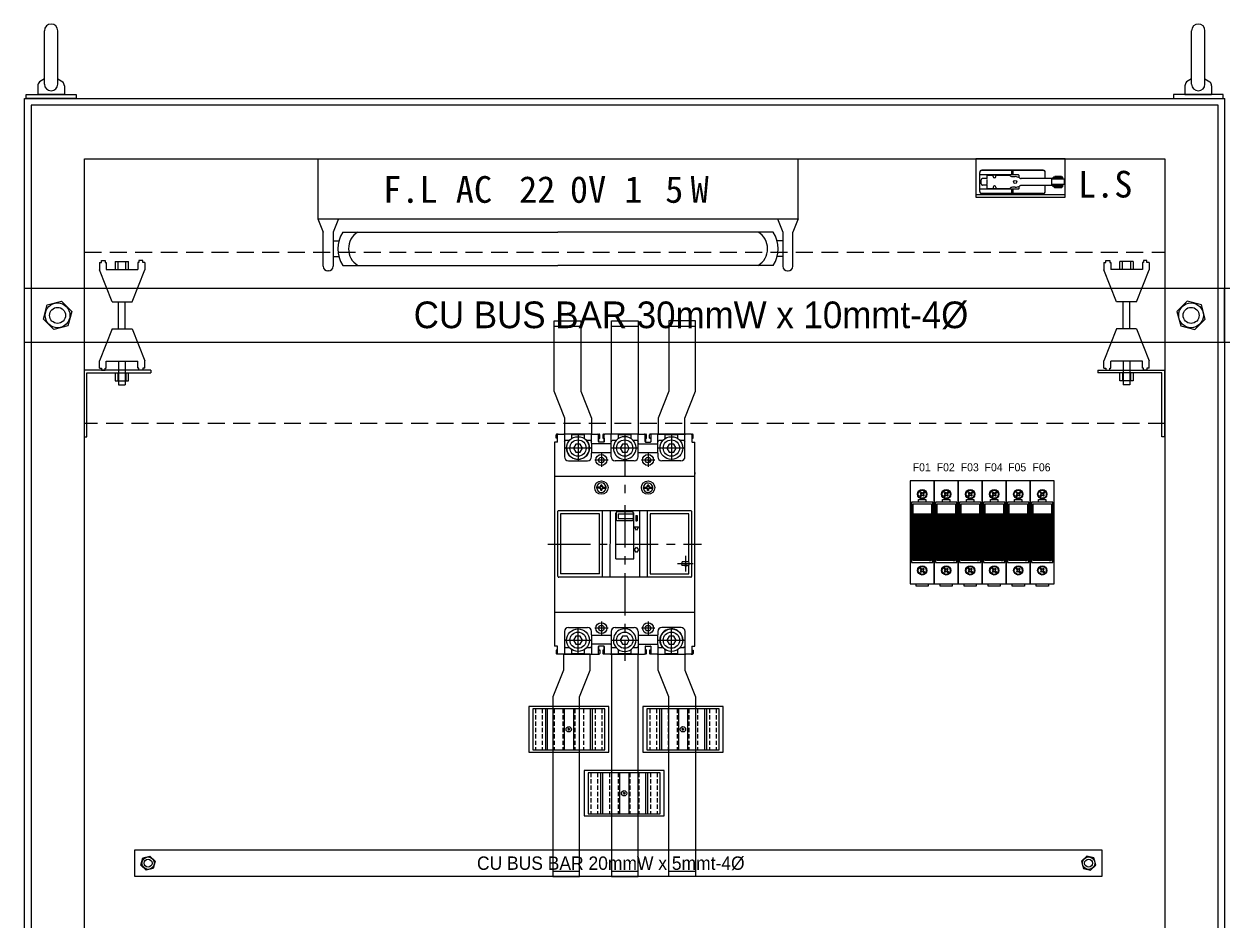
# Model space of a CAD drawing. Header units: millimetres. Extents: x 14879 to 38758, y -20740 to 1136.
# Drawn here: x 34917 to 35817, y -330 to 344 of the extents above; entities that cross this region are included whole.
import ezdxf
from ezdxf.enums import TextEntityAlignment as Align

# ---------------------------------------------------------------- set-up
doc = ezdxf.new("R2010")
doc.units = ezdxf.units.MM
for name, pattern in [('CENTER', [50.8, 31.75, -6.35, 6.35, -6.35]), ('DASHED', [19.05, 12.7, -6.35]), ('HIDDEN2', [4.7625, 3.175, -1.5875]), ('NON_PLOTING', [0]), ('PHANTOM', [63.5, 31.75, -6.35, 6.35, -6.35, 6.35, -6.35])]:
    doc.linetypes.add(name, pattern=pattern)
for name, color, linetype in [('F01_OUT', 6, 'Continuous'), ('F03_CNT', 1, 'CENTER'), ('F05_PRO', 4, 'Continuous'), ('F08_IMG', 2, 'PHANTOM'), ('TEXT', 3, 'Continuous'), ('图层1', 10, 'HIDDEN2')]:
    doc.layers.add(name, color=color, linetype=linetype)
doc.styles.get("Standard").update_dxf_attribs({"font": ''})
doc.styles.add('型式1', font='PMingLiU.ttf', dxfattribs={"width": 0.85, "height": 2})
doc.styles.get('Standard').set_extended_font_data('SimSun')

# ---------------------------------------------------------------- blocks, each defined once
blk = doc.blocks.new('_OPEN30')
at = {"color": 0, "linetype": 'ByBlock', "lineweight": -2}
for p, q in [((-1, 0.267949), (0, 0)), ((0, 0), (-1, -0.267949)), ((0, 0), (-1, 0))]:
    blk.add_line(p, q, dxfattribs=at)
blk = doc.blocks.new('歐規FUSE')
h = blk.add_hatch()
h.set_pattern_fill('ANSI31', color=5, scale=0.01, style=0)
h.set_pattern_definition([(45, (-188.019155, -125.580645), (-0.0224506403, 0.0224506403), [])])
h.paths.add_polyline_path([(2.14, -21.15), (15.84, -21.15), (15.84, 13.84), (2.14, 13.84)])
blk.add_line((2.14, 13.84), (15.84, 13.84))
at = {"color": 6}
blk.add_lwpolyline([(0, -38.5), (18, -38.5), (18, 38.5), (0, 38.5)], close=True, dxfattribs=at)
at = {"color": 2}
for points in [[(9, 27.9), (7.71, 26.62), (7.12, 27.21), (8.4, 28.5)], [(8.4, 28.5), (7.53, 29.37), (8.13, 29.97), (9, 29.1)], [(9, 29.1), (10.29, 30.38), (10.88, 29.79), (9.6, 28.5)], [(9.6, 28.5), (10.47, 27.63), (9.87, 27.03), (9, 27.9)], [(9, -27.9), (7.71, -26.62), (7.12, -27.21), (8.4, -28.5)], [(8.4, -28.5), (7.53, -29.37), (8.13, -29.97), (9, -29.1)], [(9.6, -28.5), (10.47, -27.63), (9.87, -27.03), (9, -27.9)], [(9, -29.1), (10.29, -30.38), (10.88, -29.79), (9.6, -28.5)]]:
    blk.add_lwpolyline(points, dxfattribs=at)
for points in [[(1, -22.5), (17, -22.5), (17, 22.5), (1, 22.5)], [(2.14, 21.31), (15.84, 21.31), (15.84, -21.15), (2.14, -21.15)], [(6.26, 24.51), (11.74, 24.51), (11.74, 22.5), (6.26, 22.5)]]:
    blk.add_lwpolyline(points, close=True)
at = {"color": 5}
blk.add_lwpolyline([(4.48, -38.5), (13.52, -38.5), (13.52, -40.29), (4.48, -40.29)], close=True, dxfattribs=at)
at = {"color": 2}
for centre, radius in [((9, 28.5), 3.5), ((9, 28.5), 3), ((9, -28.5), 3.5), ((9, -28.5), 3)]:
    blk.add_circle(centre, radius, dxfattribs=at)
at = {"color": 6}
blk.add_circle((9.3, 5.91), 1.4, dxfattribs=at)
at = {"color": 2, "insert": (8.99, -9.11), "char_height": 2.5, "width": 13.6963, "attachment_point": 5}
blk.add_mtext('{\\fﾷsﾲￓﾩ\ufffaￅ￩|b0|i0|c136|p18;FUSE\\P\\PSFGN\\P\\H0.8x;500V~\\P10 x 38}', dxfattribs=at)

msp = doc.modelspace()

# ---------------------------------------------------------------- linework, layer by layer
for p, q in [((34932.11, 299.14), (34932.11, 339.14)), ((34942.11, 299.14), (34942.11, 339.14)), ((35792.11, 299.14), (35792.11, 339.14)), ((35802.11, 299.14), (35802.11, 339.14)), ((34927.11, 297.79), (34927.11, 291.23)), ((34932.11, 303.12), (34928.37, 300.7)), ((34942.11, 303.12), (34945.86, 300.7)), ((34947.11, 297.79), (34947.11, 291.23)), ((35787.11, 297.79), (35787.11, 291.23)), ((35792.11, 303.12), (35788.37, 300.7)), ((35802.11, 303.12), (35805.86, 300.7)), ((35807.11, 297.79), (35807.11, 291.23)), ((34917.11, 288.21), (35817.11, 288.21)), ((34917.11, -1711.79), (34917.11, 288.21)), ((34917.11, 288.21), (35817.11, 288.21)), ((34947.11, 291.23), (34927.11, 291.23)), ((34947.11, 291.23), (34927.11, 291.23)), ((34927.11, 291.23), (34947.11, 291.23)), ((34927.11, 291.23), (34947.11, 291.23)), ((35815.83, 291.23), (35778.4, 291.23)), ((35778.4, 291.23), (35778.4, 288.21)), ((35778.4, 288.21), (35815.83, 288.21)), ((35787.11, 291.23), (35807.11, 291.23)), ((35787.11, 291.23), (35807.11, 291.23)), ((35807.11, 291.23), (35787.11, 291.23)), ((35807.11, 291.23), (35787.11, 291.23)), ((35815.83, 288.21), (35815.83, 291.23)), ((35817.11, -1711.79), (35817.11, 288.21)), ((35812.11, 283.21), (34922.11, 283.21)), ((34922.11, 283.21), (34922.11, -1706.79)), ((35812.11, -1706.79), (35812.11, 283.21)), ((34962.11, 243.21), (35772.11, 243.21)), ((34962.11, -1666.79), (34962.11, 243.21)), ((35137.11, 243.21), (35137.11, 198.21)), ((35137.11, 243.21), (35497.11, 243.21)), ((35497.11, 198.21), (35497.11, 243.21)), ((35697.21, 243.21), (35630.31, 243.21)), ((35630.31, 243.21), (35630.31, 214.39)), ((35697.21, 214.39), (35697.21, 243.21)), ((35772.11, 243.21), (35772.11, -1666.79)), ((35630.31, 216.39), (35697.21, 216.39)), ((35630.31, 214.39), (35697.21, 214.39)), ((35137.11, 198.21), (35497.11, 198.21)), ((35137.11, 198.21), (35141.12, 188.21)), ((35152.53, 198.21), (35148.52, 188.21)), ((35481.7, 198.21), (35485.71, 188.21)), ((35497.11, 198.21), (35493.11, 188.21)), ((35141.12, 162.57), (35141.12, 188.21)), ((35148.52, 188.21), (35148.52, 162.57)), ((35148.52, 181.58), (35152.84, 181.58)), ((35155.81, 188.21), (35317.11, 188.21)), ((35478.42, 188.21), (35317.11, 188.21)), ((35485.71, 181.58), (35481.38, 181.58)), ((35485.71, 188.21), (35485.71, 162.57)), ((35493.11, 162.57), (35493.11, 188.21)), ((35148.52, 169.84), (35152.84, 169.84)), ((35155.81, 163.21), (35317.11, 163.21)), ((35478.42, 163.21), (35317.11, 163.21)), ((35485.71, 169.84), (35481.38, 169.84)), ((35145.02, 159.07), (35144.62, 159.07)), ((35489.21, 159.07), (35489.61, 159.07)), ((35816.82, 145.82), (34916.82, 145.82)), ((34916.82, 145.82), (34916.82, 105.82)), ((35816.82, 105.82), (35816.82, 145.82)), ((35816.82, 145.82), (35816.82, 105.82)), ((36716.82, 145.82), (35816.82, 145.82)), ((35816.82, 145.82), (35816.82, 105.82)), ((34916.82, 105.82), (35816.82, 105.82)), ((35816.82, 105.82), (36716.82, 105.82)), ((35355.17, -167.43), (35295.17, -167.43)), ((35295.17, -167.43), (35295.17, -201.43)), ((35352.17, -169.13), (35298.17, -169.13)), ((35298.17, -169.13), (35298.17, -199.73)), ((35307.63, -169.13), (35307.63, -199.73)), ((35309, -169.13), (35309, -199.73)), ((35321.7, -169.13), (35321.7, -199.73)), ((35328.64, -169.13), (35328.64, -199.73)), ((35341.33, -169.13), (35341.33, -199.73)), ((35342.71, -169.13), (35342.71, -199.73)), ((35352.17, -199.73), (35352.17, -169.13)), ((35355.17, -201.43), (35355.17, -167.43)), ((35440.81, -167.43), (35380.81, -167.43)), ((35380.81, -167.43), (35380.81, -201.43)), ((35437.81, -169.13), (35383.81, -169.13)), ((35383.81, -169.13), (35383.81, -199.73)), ((35393.27, -169.13), (35393.27, -199.73)), ((35394.64, -169.13), (35394.64, -199.73)), ((35407.33, -169.13), (35407.33, -199.73)), ((35414.28, -169.13), (35414.28, -199.73)), ((35426.97, -169.13), (35426.97, -199.73)), ((35428.34, -169.13), (35428.34, -199.73)), ((35437.81, -199.73), (35437.81, -169.13)), ((35440.81, -201.43), (35440.81, -167.43)), ((35326.17, -184.43), (35324.17, -184.43)), ((35325.17, -185.43), (35325.17, -183.43)), ((35325.17, -184.43), (35325.17, -185.43)), ((35325.17, -184.43), (35326.17, -184.43)), ((35411.81, -184.43), (35409.81, -184.43)), ((35410.81, -185.43), (35410.81, -183.43)), ((35410.81, -184.43), (35410.81, -185.43)), ((35410.81, -184.43), (35411.81, -184.43)), ((35295.17, -201.43), (35355.17, -201.43)), ((35298.17, -199.73), (35352.17, -199.73)), ((35380.81, -201.43), (35440.81, -201.43)), ((35383.81, -199.73), (35437.81, -199.73)), ((35396.62, -215.38), (35336.62, -215.38)), ((35336.62, -215.38), (35336.62, -249.38)), ((35396.62, -249.38), (35396.62, -215.38)), ((35393.62, -217.08), (35339.62, -217.08)), ((35339.62, -217.08), (35339.62, -247.68)), ((35349.08, -217.08), (35349.08, -247.68)), ((35350.45, -217.08), (35350.45, -247.68)), ((35363.14, -217.08), (35363.14, -247.68)), ((35370.09, -217.08), (35370.09, -247.68)), ((35382.78, -217.08), (35382.78, -247.68)), ((35384.15, -217.08), (35384.15, -247.68)), ((35393.62, -247.68), (35393.62, -217.08)), ((35367.62, -232.38), (35365.62, -232.38)), ((35366.62, -233.38), (35366.62, -231.38)), ((35366.62, -232.38), (35366.62, -233.38)), ((35366.62, -232.38), (35367.62, -232.38)), ((35336.62, -249.38), (35396.62, -249.38)), ((35339.62, -247.68), (35393.62, -247.68)), ((34999.82, -274.74), (35724.91, -274.74)), ((34999.82, -294.74), (34999.82, -274.74)), ((35724.91, -274.74), (35724.91, -294.74)), ((35724.91, -294.74), (34999.82, -294.74))]:
    msp.add_line(p, q)
at = {"color": 7, "linetype": 'Continuous'}
for p, q in [((35680.9, 234.39), (35634.75, 234.39)), ((35680.87, 234.51), (35634.78, 234.51)), ((35633.23, 218.61), (35633.23, 232.96)), ((35633.35, 218.59), (35633.35, 232.99)), ((35662.33, 231.09), (35633.35, 231.09)), ((35634.39, 224.29), (35634.39, 227.29)), ((35638.82, 228.29), (35635.39, 228.29)), ((35638.82, 230.84), (35643.32, 230.84)), ((35638.82, 228.29), (35638.82, 230.84)), ((35638.82, 223.99), (35638.82, 227.59)), ((35643.03, 230.89), (35643.03, 231.09)), ((35645.63, 230.89), (35643.03, 230.89)), ((35643.32, 229.79), (35643.32, 230.89)), ((35645.32, 229.79), (35645.32, 230.89)), ((35645.32, 230.84), (35655.51, 230.84)), ((35645.63, 230.89), (35645.63, 231.09)), ((35650.57, 230.89), (35650.57, 231.09)), ((35653.17, 230.89), (35650.57, 230.89)), ((35653.17, 230.89), (35653.17, 231.09)), ((35657.24, 231.69), (35657.24, 233.79)), ((35657.79, 229.79), (35659.82, 229.79)), ((35658.35, 231.69), (35658.35, 233.79)), ((35662.83, 228.99), (35662.83, 230.59)), ((35695.67, 228.34), (35664.26, 228.34)), ((35682.3, 228.34), (35682.3, 232.99)), ((35682.42, 228.34), (35682.42, 232.96)), ((35687.32, 223.79), (35687.32, 227.79)), ((35696.82, 227.79), (35687.32, 227.79)), ((35695.82, 228.24), (35688.32, 228.24)), ((35688.32, 227.79), (35688.32, 228.24)), ((35695.67, 229.34), (35688.47, 229.34)), ((35688.47, 228.34), (35688.47, 229.34)), ((35694.57, 229.84), (35689.57, 229.84)), ((35689.57, 229.34), (35689.57, 229.84)), ((35694.57, 229.34), (35694.57, 229.84)), ((35695.67, 228.24), (35695.67, 229.34)), ((35695.82, 227.79), (35695.82, 228.24)), ((35696.82, 223.79), (35696.82, 227.79)), ((35662.33, 220.49), (35633.35, 220.49)), ((35680.9, 217.19), (35634.75, 217.19)), ((35680.87, 217.06), (35634.78, 217.06)), ((35638.82, 223.29), (35635.39, 223.29)), ((35638.82, 220.74), (35638.82, 223.29)), ((35643.32, 220.74), (35638.82, 220.74)), ((35643.03, 220.49), (35643.03, 220.69)), ((35645.63, 220.69), (35643.03, 220.69)), ((35643.32, 221.79), (35643.32, 220.69)), ((35645.32, 221.79), (35645.32, 220.69)), ((35655.51, 220.74), (35645.32, 220.74)), ((35645.63, 220.49), (35645.63, 220.69)), ((35653.17, 220.69), (35650.57, 220.69)), ((35650.57, 220.49), (35650.57, 220.69)), ((35653.17, 220.49), (35653.17, 220.69)), ((35657.24, 217.79), (35657.24, 219.89)), ((35659.82, 221.79), (35657.79, 221.79)), ((35658.35, 217.79), (35658.35, 219.89)), ((35662.83, 220.99), (35662.83, 222.59)), ((35695.67, 223.24), (35664.26, 223.24)), ((35682.3, 218.59), (35682.3, 223.24)), ((35682.42, 218.61), (35682.42, 223.24)), ((35696.82, 223.79), (35687.32, 223.79)), ((35688.32, 223.34), (35688.32, 223.79)), ((35695.82, 223.34), (35688.32, 223.34)), ((35688.47, 222.24), (35688.47, 223.24)), ((35695.67, 222.24), (35688.47, 222.24)), ((35694.5, 221.34), (35689.63, 221.34)), ((35695.67, 222.24), (35695.67, 223.34)), ((35695.82, 223.34), (35695.82, 223.79))]:
    msp.add_line(p, q, dxfattribs=at)
at = {"color": 3}
for p, q in [((34973.37, 165.49), (34973.37, 159.9)), ((34973.37, 165.49), (34974.98, 165.49)), ((34974.98, 166.82), (34977.59, 166.82)), ((34974.98, 165.49), (34974.98, 166.82)), ((34977.59, 166.82), (34977.59, 165.49)), ((34977.59, 165.49), (34978.34, 165.49)), ((34978.34, 165.49), (34978.34, 160.23)), ((34985.24, 166.23), (34985.24, 160.23)), ((34985.24, 166.23), (34995.24, 166.23)), ((34987.24, 166.23), (34987.24, 160.23)), ((34993.24, 160.23), (34993.24, 166.23)), ((34995.24, 160.23), (34995.24, 166.23)), ((35002.9, 165.49), (35002.14, 165.49)), ((35002.14, 165.49), (35002.14, 160.23)), ((35002.9, 166.82), (35002.9, 165.49)), ((35005.76, 166.82), (35002.9, 166.82)), ((35005.76, 165.49), (35005.76, 166.82)), ((35007.37, 165.49), (35005.76, 165.49)), ((35007.37, 165.49), (35007.37, 159.9)), ((35007.37, 165.49), (35007.37, 159.9)), ((35726.26, 165.49), (35726.26, 159.9)), ((35726.26, 165.49), (35726.26, 159.9)), ((35726.26, 165.49), (35727.87, 165.49)), ((35727.87, 166.82), (35730.73, 166.82)), ((35727.87, 165.49), (35727.87, 166.82)), ((35730.73, 166.82), (35730.73, 165.49)), ((35730.73, 165.49), (35731.49, 165.49)), ((35731.49, 165.49), (35731.49, 160.23)), ((35738.39, 160.23), (35738.39, 166.23)), ((35748.39, 166.23), (35738.39, 166.23)), ((35740.39, 160.23), (35740.39, 166.23)), ((35746.39, 166.23), (35746.39, 160.23)), ((35748.39, 166.23), (35748.39, 160.23)), ((35756.05, 165.49), (35755.29, 165.49)), ((35755.29, 165.49), (35755.29, 160.23)), ((35758.65, 166.82), (35756.05, 166.82)), ((35756.05, 166.82), (35756.05, 165.49)), ((35758.65, 165.49), (35758.65, 166.82)), ((35760.26, 165.49), (35758.65, 165.49)), ((35760.26, 165.49), (35760.26, 159.9)), ((34982.87, 135.82), (34973.37, 159.9)), ((34978.34, 160.23), (35002.14, 160.23)), ((34997.87, 135.82), (35007.37, 159.9)), ((35735.76, 135.82), (35726.26, 159.9)), ((35755.29, 160.23), (35731.49, 160.23)), ((35750.76, 135.82), (35760.26, 159.9)), ((34982.87, 135.82), (34997.87, 135.82)), ((34987.74, 115.82), (34987.74, 135.82)), ((34992.74, 115.82), (34992.74, 135.82)), ((35750.76, 135.82), (35735.76, 135.82)), ((35740.89, 115.82), (35740.89, 135.82)), ((35745.89, 115.82), (35745.89, 135.82)), ((34982.87, 115.82), (34973.37, 91.74)), ((34982.87, 115.82), (34997.87, 115.82)), ((34997.87, 115.82), (35007.37, 91.74)), ((35735.76, 115.82), (35726.26, 91.74)), ((35750.76, 115.82), (35735.76, 115.82)), ((35750.76, 115.82), (35760.26, 91.74)), ((34973.37, 86.15), (34973.37, 91.74)), ((34978.34, 86.15), (34978.34, 91.4)), ((34978.34, 91.4), (35002.14, 91.4)), ((34987.74, 91.4), (34987.74, 73.82)), ((34992.74, 91.4), (34992.74, 73.82)), ((35002.14, 86.15), (35002.14, 91.4)), ((35007.37, 86.15), (35007.37, 91.74)), ((35007.37, 86.15), (35007.37, 91.74)), ((35726.26, 86.15), (35726.26, 91.74)), ((35726.26, 86.15), (35726.26, 91.74)), ((35731.49, 86.15), (35731.49, 91.4)), ((35755.29, 91.4), (35731.49, 91.4)), ((35740.89, 91.4), (35740.89, 73.82)), ((35745.89, 91.4), (35745.89, 73.82)), ((35755.29, 86.15), (35755.29, 91.4)), ((35760.26, 86.15), (35760.26, 91.74)), ((35011.82, 84.82), (34961.82, 84.82)), ((34961.82, 84.82), (34961.82, 34.82)), ((34963.82, 34.82), (34963.82, 82.82)), ((34963.82, 82.82), (35011.82, 82.82)), ((34973.37, 86.15), (34974.98, 86.15)), ((34974.98, 86.15), (34974.98, 84.82)), ((34974.98, 84.82), (34977.59, 84.82)), ((34977.59, 84.82), (34977.59, 86.15)), ((34977.59, 86.15), (34978.34, 86.15)), ((34985.24, 82.82), (34985.24, 76.82)), ((34987.24, 82.82), (34987.24, 76.82)), ((34993.24, 82.82), (34993.24, 76.82)), ((34995.24, 76.82), (34995.24, 82.82)), ((35002.9, 86.15), (35002.14, 86.15)), ((35002.9, 84.82), (35002.9, 86.15)), ((35005.76, 84.82), (35002.9, 84.82)), ((35005.76, 86.15), (35005.76, 84.82)), ((35007.37, 86.15), (35005.76, 86.15)), ((35011.82, 84.82), (35011.82, 82.82)), ((35721.82, 84.82), (35771.82, 84.82)), ((35721.82, 84.82), (35721.82, 82.82)), ((35769.82, 82.82), (35721.82, 82.82)), ((35726.26, 86.15), (35727.87, 86.15)), ((35727.87, 86.15), (35727.87, 84.82)), ((35727.87, 84.82), (35730.73, 84.82)), ((35730.73, 86.15), (35731.49, 86.15)), ((35730.73, 84.82), (35730.73, 86.15)), ((35738.39, 76.82), (35738.39, 82.82)), ((35740.39, 82.82), (35740.39, 76.82)), ((35746.39, 82.82), (35746.39, 76.82)), ((35748.39, 82.82), (35748.39, 76.82)), ((35756.05, 86.15), (35755.29, 86.15)), ((35756.05, 84.82), (35756.05, 86.15)), ((35758.65, 84.82), (35756.05, 84.82)), ((35760.26, 86.15), (35758.65, 86.15)), ((35758.65, 86.15), (35758.65, 84.82)), ((35769.82, 34.82), (35769.82, 82.82)), ((35771.82, 84.82), (35771.82, 34.82)), ((34985.24, 76.82), (34995.24, 76.82)), ((34987.74, 73.82), (34992.74, 73.82)), ((35748.39, 76.82), (35738.39, 76.82)), ((35745.89, 73.82), (35740.89, 73.82)), ((34961.82, 34.82), (34963.82, 34.82)), ((35771.82, 34.82), (35769.82, 34.82))]:
    msp.add_line(p, q, dxfattribs=at)
at = {"color": 2, "ltscale": 0.2}
for p, q in [((35314.31, 117.82), (35334.31, 117.82)), ((35357.11, 117.82), (35377.11, 117.82)), ((35400.31, 117.82), (35420.31, 117.82)), ((35313.28, -290.74), (35333.28, -290.74)), ((35357.11, -290.74), (35377.11, -290.74)), ((35400.22, -290.74), (35420.22, -290.74))]:
    msp.add_line(p, q, dxfattribs=at)
msp.add_lwpolyline([(34918.4, 291.23), (34955.83, 291.23), (34955.83, 288.21), (34918.4, 288.21)], close=True)
at = {"color": 1, "linetype": 'DASHED'}
msp.add_lwpolyline([(34962.11, 173.21), (35772.11, 173.21), (35772.11, 44.84), (34962.11, 44.84)], close=True, dxfattribs=at)
at = {"color": 4}
for points in [[(34952.58, 128.67), (34949.73, 118.04), (34939.1, 115.19), (34931.33, 122.97), (34934.17, 133.6), (34944.8, 136.44)], [(35781.06, 128.67), (35783.9, 118.04), (35794.53, 115.19), (35802.31, 122.97), (35799.46, 133.6), (35788.83, 136.44)], [(35015.14, -283.32), (35013.71, -288.63), (35008.4, -290.05), (35004.51, -286.16), (35005.93, -280.85), (35011.25, -279.43)], [(35709.6, -283.32), (35711.02, -288.63), (35716.34, -290.05), (35720.23, -286.16), (35718.8, -280.85), (35713.49, -279.43)]]:
    msp.add_lwpolyline(points, close=True, dxfattribs=at)
at = {"color": 2, "ltscale": 0.2}
for points in [[(35322.31, 36.88), (35322.31, 48.81), (35314.31, 68.88), (35314.31, 121.82), (35334.31, 121.82), (35334.31, 68.88), (35342.31, 48.81), (35342.31, 36.88), (35322.31, 36.88)], [(35412.31, 36.88), (35412.31, 48.81), (35420.31, 68.88), (35420.31, 121.82), (35400.31, 121.82), (35400.31, 68.88), (35392.31, 48.81), (35392.31, 36.88), (35412.31, 36.88)], [(35321.28, -128.12), (35321.28, -140.05), (35313.28, -160.12), (35313.28, -294.74), (35333.28, -294.74), (35333.28, -160.12), (35341.28, -140.05), (35341.28, -128.12), (35321.28, -128.12)], [(35412.22, -128.12), (35412.22, -140.05), (35420.22, -160.12), (35420.22, -294.74), (35400.22, -294.74), (35400.22, -160.12), (35392.22, -140.05), (35392.22, -128.12), (35412.22, -128.12)]]:
    msp.add_lwpolyline(points, dxfattribs=at)
for points in [[(35377.11, 36.88), (35357.11, 36.88), (35357.11, 121.82), (35377.11, 121.82)], [(35377.11, -128.12), (35357.11, -128.12), (35357.11, -294.74), (35377.11, -294.74)]]:
    msp.add_lwpolyline(points, close=True, dxfattribs=at)
at = {"color": 7, "linetype": 'Continuous'}
msp.add_circle((35659.82, 225.79), 1.2, dxfattribs=at)
at = {"color": 4}
for centre, radius in [((34941.95, 125.82), 9.28), ((35791.68, 125.82), 9.28), ((34941.95, 125.82), 6), ((35791.68, 125.82), 6), ((35009.82, -284.74), 4.64), ((35009.82, -284.74), 3), ((35714.91, -284.74), 4.64), ((35714.91, -284.74), 3)]:
    msp.add_circle(centre, radius, dxfattribs=at)
for centre in [(35325.17, -184.43), (35410.81, -184.43), (35366.62, -232.38)]:
    msp.add_circle(centre, 2)
for centre, radius, start, end in [((34937.11, 339.14), 5, 0, 180), ((35797.11, 339.14), 5, 0, 180), ((34931.11, 297.79), 4, 133.28833, 180), ((34931.11, 297.79), 4, 133.28833, 180), ((34937.11, 299.14), 5, 180, 0), ((34943.11, 297.79), 4, 0, 46.71167), ((35791.11, 297.79), 4, 133.28833, 180), ((35797.11, 299.14), 5, 180, 0), ((35803.11, 297.79), 4, 0, 46.71167), ((35803.11, 297.79), 4, 0, 46.71167), ((35174.84, 175.71), 22.77, 146.69978, 213.30022), ((35174.84, 175.71), 14.77, 122.17256, 237.82744), ((35459.39, 175.71), 14.77, 302.17256, 57.82744), ((35459.39, 175.71), 22.77, 326.69978, 33.30022), ((35144.62, 162.57), 3.5, 180, 270), ((35145.02, 162.57), 3.5, 270, 0), ((35489.21, 162.57), 3.5, 180, 270), ((35489.61, 162.57), 3.5, 270, 0)]:
    msp.add_arc(centre, radius, start, end)
at = {"color": 7, "linetype": 'Continuous'}
for centre, radius, start, end in [((35634.78, 232.96), 1.55, 89.99998, 179.99996), ((35634.75, 232.99), 1.4, 89.99998, 179.99996), ((35680.87, 232.96), 1.55, 0, 89.99998), ((35680.9, 232.99), 1.4, 0, 89.99998), ((35635.39, 227.29), 1, 89.99998, 179.99996), ((35644.32, 229.79), 1, 180.00004, 359.99998), ((35657.79, 232.79), 3, 220.54153, 270.00002), ((35659.82, 223.79), 6, 53.77136, 89.99998), ((35662.33, 230.59), 0.5, 0, 89.99998), ((35664.26, 229.84), 1.5, 233.77144, 270.00007), ((35687.05, 229.84), 1.5, 270.00002, 340.52878), ((35634.78, 218.61), 1.55, 179.99996, 270), ((35634.75, 218.59), 1.4, 179.99996, 270), ((35635.39, 224.29), 1, 179.99996, 270), ((35644.32, 221.79), 1, 0, 179.99996), ((35657.79, 218.79), 3, 89.99998, 139.45847), ((35659.82, 227.79), 6, 270.00002, 306.22844), ((35662.33, 220.99), 0.5, 270.00002, 0), ((35664.26, 221.74), 1.5, 89.99993, 126.2284), ((35680.87, 218.61), 1.55, 270.00002, 0), ((35680.9, 218.59), 1.4, 270.00002, 0), ((35687.05, 221.74), 1.5, 19.47122, 89.99998), ((35690.07, 222.24), 1, 180.00004, 244.15928), ((35694.07, 222.24), 1, 295.84075, 359.99998)]:
    msp.add_arc(centre, radius, start, end, dxfattribs=at)
at = {"layer": 'F01_OUT', "linetype": 'Continuous'}
for p, q in [((35315.76, 33.88), (35315.76, 36.38)), ((35317.26, 36.88), (35316.26, 36.88)), ((35316.76, 30.88), (35316.76, 36.38)), ((35317.26, 36.88), (35321.41, 36.88)), ((35321.71, 36.88), (35321.41, 36.88)), ((35322.01, 36.88), (35321.71, 36.88)), ((35321.91, 36.38), (35321.91, 19.88)), ((35342.21, 36.88), (35322.01, 36.88)), ((35336.91, 36.38), (35327.31, 36.38)), ((35327.31, 36.38), (35327.31, 33.58)), ((35336.91, 33.58), (35336.91, 36.38)), ((35342.51, 36.88), (35342.21, 36.88)), ((35342.31, 29.98), (35342.31, 36.38)), ((35342.81, 36.88), (35342.51, 36.88)), ((35342.81, 36.88), (35345.06, 36.88)), ((35345.06, 36.88), (35346.06, 36.88)), ((35346.06, 36.88), (35346.96, 36.88)), ((35346.96, 36.88), (35347.96, 36.88)), ((35347.46, 33.88), (35347.46, 36.38)), ((35348.46, 33.88), (35348.46, 36.38)), ((35350.76, 36.38), (35350.76, 33.88)), ((35351.26, 36.88), (35352.26, 36.88)), ((35351.76, 33.88), (35351.76, 36.38)), ((35353.16, 36.88), (35352.26, 36.88)), ((35354.16, 36.88), (35353.16, 36.88)), ((35356.41, 36.88), (35354.16, 36.88)), ((35356.71, 36.88), (35356.41, 36.88)), ((35357.01, 36.88), (35356.71, 36.88)), ((35356.91, 19.88), (35356.91, 36.38)), ((35377.21, 36.88), (35357.01, 36.88)), ((35371.91, 36.38), (35362.31, 36.38)), ((35362.31, 36.38), (35362.31, 33.58)), ((35371.91, 33.58), (35371.91, 36.38)), ((35377.51, 36.88), (35377.21, 36.88)), ((35377.31, 19.88), (35377.31, 36.38)), ((35377.81, 36.88), (35377.51, 36.88)), ((35377.81, 36.88), (35380.06, 36.88)), ((35380.06, 36.88), (35381.06, 36.88)), ((35381.06, 36.88), (35381.96, 36.88)), ((35381.96, 36.88), (35382.96, 36.88)), ((35382.46, 33.88), (35382.46, 36.38)), ((35383.46, 33.88), (35383.46, 36.38)), ((35385.76, 33.88), (35385.76, 36.38)), ((35387.26, 36.88), (35386.26, 36.88)), ((35386.76, 36.38), (35386.76, 33.88)), ((35388.16, 36.88), (35387.26, 36.88)), ((35389.16, 36.88), (35388.16, 36.88)), ((35391.41, 36.88), (35389.16, 36.88)), ((35391.71, 36.88), (35391.41, 36.88)), ((35392.01, 36.88), (35391.71, 36.88)), ((35391.91, 29.98), (35391.91, 36.38)), ((35412.21, 36.88), (35392.01, 36.88)), ((35406.91, 36.38), (35397.31, 36.38)), ((35397.31, 36.38), (35397.31, 33.58)), ((35406.91, 33.58), (35406.91, 36.38)), ((35412.51, 36.88), (35412.21, 36.88)), ((35412.31, 19.88), (35412.31, 36.38)), ((35412.81, 36.88), (35412.51, 36.88)), ((35415.06, 36.88), (35412.81, 36.88)), ((35416.06, 36.88), (35415.06, 36.88)), ((35416.96, 36.88), (35416.06, 36.88)), ((35416.96, 36.88), (35417.96, 36.88)), ((35417.46, 36.38), (35417.46, 33.88)), ((35418.46, 33.88), (35418.46, 36.38)), ((35314.61, 30.88), (35314.61, -122.12)), ((35316.76, 30.88), (35314.61, 30.88)), ((35316.76, 33.88), (35315.76, 33.88)), ((35321.91, 31.03), (35322.81, 31.93)), ((35325.66, 31.93), (35322.81, 31.93)), ((35330.38, 29.38), (35328.65, 26.38)), ((35333.85, 29.38), (35330.38, 29.38)), ((35335.58, 26.38), (35333.85, 29.38)), ((35341.41, 31.93), (35338.56, 31.93)), ((35341.41, 31.93), (35342.31, 31.03)), ((35342.31, 29.98), (35342.31, 22.48)), ((35356.41, 29.48), (35342.81, 29.48)), ((35347.46, 33.88), (35348.46, 33.88)), ((35347.46, 31.18), (35347.46, 33.88)), ((35351.46, 30.88), (35347.76, 30.88)), ((35350.76, 33.88), (35351.76, 33.88)), ((35351.76, 31.18), (35351.76, 33.88)), ((35356.91, 31.03), (35357.81, 31.93)), ((35360.66, 31.93), (35357.81, 31.93)), ((35365.38, 29.38), (35363.65, 26.38)), ((35368.85, 29.38), (35365.38, 29.38)), ((35370.58, 26.38), (35368.85, 29.38)), ((35376.41, 31.93), (35373.56, 31.93)), ((35376.41, 31.93), (35377.31, 31.03)), ((35377.81, 29.48), (35391.41, 29.48)), ((35382.46, 31.18), (35382.46, 33.88)), ((35382.46, 33.88), (35383.46, 33.88)), ((35382.76, 30.88), (35386.46, 30.88)), ((35386.76, 33.88), (35385.76, 33.88)), ((35386.76, 33.88), (35386.76, 31.18)), ((35391.91, 31.03), (35392.81, 31.93)), ((35391.91, 22.48), (35391.91, 29.98)), ((35395.66, 31.93), (35392.81, 31.93)), ((35400.38, 29.38), (35398.65, 26.38)), ((35403.85, 29.38), (35400.38, 29.38)), ((35405.58, 26.38), (35403.85, 29.38)), ((35411.41, 31.93), (35408.56, 31.93)), ((35411.41, 31.93), (35412.31, 31.03)), ((35417.46, 33.88), (35418.46, 33.88)), ((35417.46, 33.88), (35417.46, 31.18)), ((35417.76, 30.88), (35419.62, 30.88)), ((35419.62, -122.12), (35419.62, 30.88)), ((35328.65, 26.38), (35330.38, 23.38)), ((35330.38, 23.38), (35333.85, 23.38)), ((35333.85, 23.38), (35335.58, 26.38)), ((35342.31, 19.88), (35342.31, 22.48)), ((35342.81, 22.98), (35356.41, 22.98)), ((35363.65, 26.38), (35365.38, 23.38)), ((35365.38, 23.38), (35368.85, 23.38)), ((35368.85, 23.38), (35370.58, 26.38)), ((35377.81, 22.98), (35391.41, 22.98)), ((35391.91, 22.48), (35391.91, 19.88)), ((35398.65, 26.38), (35400.38, 23.38)), ((35400.38, 23.38), (35403.85, 23.38)), ((35403.85, 23.38), (35405.58, 26.38)), ((35324.91, 16.88), (35339.31, 16.88)), ((35374.31, 16.88), (35359.91, 16.88)), ((35409.31, 16.88), (35394.91, 16.88)), ((35419.61, 7.98), (35419.61, 9.38)), ((35314.61, 5.38), (35419.62, 5.38)), ((35419.61, 7.98), (35419.61, 7.88)), ((35419.61, 7.88), (35419.61, 6.88)), ((35346.08, -3.78), (35346.13, -3.78)), ((35346.14, -2.78), (35346.09, -2.78)), ((35348.57, -3.81), (35346.13, -3.78)), ((35346.14, -2.78), (35348.58, -2.81)), ((35348.53, -2.96), (35348.13, -2.91)), ((35348.13, -2.91), (35348.62, -2.91)), ((35348.13, -3.7), (35348.52, -3.65)), ((35348.61, -3.71), (35348.13, -3.7)), ((35348.52, -3.65), (35348.67, -3.65)), ((35348.68, -2.97), (35348.53, -2.96)), ((35348.93, -3.98), (35348.57, -3.81)), ((35348.82, -3.81), (35348.57, -3.81)), ((35348.58, -2.81), (35348.95, -2.64)), ((35348.58, -2.81), (35348.83, -2.81)), ((35348.67, -3.65), (35348.61, -3.71)), ((35348.82, -3.81), (35348.61, -3.71)), ((35348.62, -2.91), (35348.83, -2.81)), ((35348.68, -2.97), (35348.62, -2.91)), ((35348.67, -3.65), (35349.09, -3.83)), ((35349.1, -2.79), (35348.68, -2.97)), ((35348.93, -3.98), (35349.09, -3.83)), ((35349.12, -4.39), (35348.93, -3.98)), ((35348.95, -2.64), (35349.14, -2.23)), ((35348.95, -2.64), (35349.1, -2.79)), ((35349.09, -3.83), (35349.26, -4.25)), ((35349.28, -2.38), (35349.1, -2.79)), ((35349.26, -4.25), (35349.12, -4.39)), ((35349.14, -5.28), (35349.12, -4.39)), ((35349.14, -2.23), (35349.18, -1.34)), ((35349.28, -2.38), (35349.14, -2.23)), ((35349.26, -4.41), (35349.14, -5.28)), ((35349.18, -1.34), (35349.28, -2.22)), ((35349.26, -4.25), (35349.26, -4.41)), ((35349.28, -2.22), (35349.28, -2.38)), ((35349.95, -4.26), (35350.13, -3.84)), ((35349.95, -4.41), (35349.95, -4.26)), ((35349.95, -4.26), (35350.08, -4.4)), ((35350.05, -5.29), (35349.95, -4.41)), ((35349.96, -2.38), (35349.97, -2.23)), ((35349.96, -2.38), (35350.11, -2.24)), ((35350.14, -2.8), (35349.96, -2.38)), ((35349.97, -2.23), (35350.09, -1.35)), ((35350.08, -4.4), (35350.05, -5.29)), ((35350.28, -4), (35350.08, -4.4)), ((35350.09, -1.35), (35350.11, -2.24)), ((35350.11, -2.24), (35350.29, -2.65)), ((35350.13, -3.84), (35350.55, -3.67)), ((35350.13, -3.84), (35350.28, -4)), ((35350.29, -2.65), (35350.14, -2.8)), ((35350.55, -2.99), (35350.14, -2.8)), ((35350.65, -3.83), (35350.28, -4)), ((35350.29, -2.65), (35350.66, -2.83)), ((35350.61, -3.73), (35350.4, -3.83)), ((35350.65, -3.83), (35350.4, -3.83)), ((35350.41, -2.83), (35350.62, -2.93)), ((35350.41, -2.83), (35350.66, -2.83)), ((35350.55, -2.99), (35350.62, -2.93)), ((35350.71, -2.98), (35350.55, -2.99)), ((35350.55, -3.67), (35350.7, -3.67)), ((35350.61, -3.73), (35350.55, -3.67)), ((35351.09, -3.73), (35350.61, -3.73)), ((35350.62, -2.93), (35351.1, -2.94)), ((35353.09, -3.85), (35350.65, -3.83)), ((35350.66, -2.83), (35353.1, -2.85)), ((35350.7, -3.67), (35351.09, -3.73)), ((35351.1, -2.94), (35350.71, -2.98)), ((35353.09, -3.85), (35353.14, -3.85)), ((35353.15, -2.85), (35353.1, -2.85)), ((35381.08, -3.84), (35381.13, -3.84)), ((35381.14, -2.84), (35381.09, -2.84)), ((35383.57, -3.86), (35381.13, -3.84)), ((35381.14, -2.84), (35383.58, -2.87)), ((35383.13, -2.97), (35383.62, -2.96)), ((35383.53, -3.02), (35383.13, -2.97)), ((35383.13, -3.76), (35383.52, -3.71)), ((35383.61, -3.77), (35383.13, -3.76)), ((35383.52, -3.71), (35383.67, -3.71)), ((35383.68, -3.03), (35383.53, -3.02)), ((35383.93, -4.04), (35383.57, -3.86)), ((35383.82, -3.87), (35383.57, -3.86)), ((35383.58, -2.87), (35383.95, -2.7)), ((35383.58, -2.87), (35383.83, -2.87)), ((35383.67, -3.71), (35383.61, -3.77)), ((35383.82, -3.87), (35383.61, -3.77)), ((35383.62, -2.96), (35383.83, -2.87)), ((35383.68, -3.03), (35383.62, -2.96)), ((35383.67, -3.71), (35384.09, -3.89)), ((35384.1, -2.85), (35383.68, -3.03)), ((35383.93, -4.04), (35384.09, -3.89)), ((35384.12, -4.45), (35383.93, -4.04)), ((35383.95, -2.7), (35384.14, -2.29)), ((35383.95, -2.7), (35384.1, -2.85)), ((35384.09, -3.89), (35384.26, -4.31)), ((35384.28, -2.44), (35384.1, -2.85)), ((35384.26, -4.31), (35384.12, -4.45)), ((35384.14, -5.34), (35384.12, -4.45)), ((35384.14, -2.29), (35384.18, -1.4)), ((35384.28, -2.44), (35384.14, -2.29)), ((35384.26, -4.46), (35384.14, -5.34)), ((35384.18, -1.4), (35384.28, -2.28)), ((35384.26, -4.31), (35384.26, -4.46)), ((35384.28, -2.28), (35384.28, -2.44)), ((35384.95, -4.32), (35385.13, -3.9)), ((35384.95, -4.47), (35384.95, -4.32)), ((35384.95, -4.32), (35385.08, -4.46)), ((35385.05, -5.35), (35384.95, -4.47)), ((35384.96, -2.44), (35384.97, -2.29)), ((35384.96, -2.44), (35385.11, -2.3)), ((35385.14, -2.86), (35384.96, -2.44)), ((35384.97, -2.29), (35385.09, -1.41)), ((35385.08, -4.46), (35385.05, -5.35)), ((35385.28, -4.05), (35385.08, -4.46)), ((35385.09, -1.41), (35385.11, -2.3)), ((35385.11, -2.3), (35385.29, -2.71)), ((35385.13, -3.9), (35385.55, -3.73)), ((35385.13, -3.9), (35385.28, -4.05)), ((35385.29, -2.71), (35385.14, -2.86)), ((35385.55, -3.04), (35385.14, -2.86)), ((35385.65, -3.89), (35385.28, -4.05)), ((35385.29, -2.71), (35385.66, -2.89)), ((35385.61, -3.79), (35385.4, -3.88)), ((35385.65, -3.89), (35385.4, -3.88)), ((35385.41, -2.88), (35385.66, -2.89)), ((35385.41, -2.88), (35385.62, -2.98)), ((35385.55, -3.04), (35385.62, -2.98)), ((35385.71, -3.04), (35385.55, -3.04)), ((35385.55, -3.73), (35385.7, -3.73)), ((35385.61, -3.79), (35385.55, -3.73)), ((35386.09, -3.78), (35385.61, -3.79)), ((35385.62, -2.98), (35386.1, -3)), ((35388.09, -3.91), (35385.65, -3.89)), ((35385.66, -2.89), (35388.1, -2.91)), ((35385.7, -3.73), (35386.09, -3.78)), ((35386.1, -3), (35385.71, -3.04)), ((35388.09, -3.91), (35388.14, -3.91)), ((35388.15, -2.91), (35388.1, -2.91)), ((35317.11, -61.07), (35317.11, -21.02)), ((35317.61, -20.52), (35416.61, -20.52)), ((35348.11, -23.02), (35319.11, -23.02)), ((35319.11, -23.02), (35319.11, -68.02)), ((35348.11, -68.02), (35348.11, -23.02)), ((35350.11, -20.52), (35350.11, -70.52)), ((35356.13, -20.52), (35356.09, -70.52)), ((35360.36, -56.62), (35360.36, -22.46)), ((35360.36, -22.46), (35360.61, -22.46)), ((35360.61, -22.46), (35360.61, -22.07)), ((35360.61, -22.46), (35360.61, -27.03)), ((35361.61, -21.07), (35372.61, -21.07)), ((35362.11, -23.06), (35373.61, -23.06)), ((35362.11, -23.06), (35362.11, -26.43)), ((35362.11, -26.43), (35373.61, -26.43)), ((35373.61, -22.07), (35373.61, -23.06)), ((35373.61, -22.46), (35373.86, -22.46)), ((35373.61, -27.03), (35373.61, -23.06)), ((35373.86, -56.62), (35373.86, -22.46)), ((35375.46, -24.22), (35376.36, -24.22)), ((35375.46, -24.22), (35375.46, -28.22)), ((35376.36, -24.22), (35376.36, -28.22)), ((35378.11, -20.52), (35378.11, -70.52)), ((35384.11, -70.52), (35384.11, -20.52)), ((35415.11, -23.02), (35386.11, -23.02)), ((35386.11, -23.02), (35386.11, -68.02)), ((35415.11, -59.06), (35415.11, -23.02)), ((35417.11, -21.02), (35417.11, -61.07)), ((35361.61, -28.03), (35372.61, -28.03)), ((35374.41, -32.62), (35377.41, -32.62)), ((35375.91, -35.32), (35374.41, -32.62)), ((35375.46, -28.22), (35376.36, -28.22)), ((35377.41, -32.62), (35375.91, -35.32)), ((35317.11, -70.02), (35317.11, -61.07)), ((35360.36, -56.62), (35373.86, -56.62)), ((35415.04, -58.92), (35410.19, -58.92)), ((35415.04, -61.72), (35410.19, -61.72)), ((35415.11, -68.02), (35415.11, -61.58)), ((35417.11, -61.07), (35417.11, -70.02)), ((35416.61, -70.52), (35317.61, -70.52)), ((35348.11, -68.01), (35319.11, -68.02)), ((35386.11, -68.01), (35415.01, -68.02)), ((35415.01, -68.02), (35415.11, -68.02)), ((35314.61, -96.62), (35419.62, -96.62)), ((35321.92, -111.12), (35321.92, -127.62)), ((35324.92, -108.12), (35339.32, -108.12)), ((35330.39, -114.62), (35328.65, -117.62)), ((35333.85, -114.62), (35330.39, -114.62)), ((35335.58, -117.62), (35333.85, -114.62)), ((35342.32, -113.72), (35342.32, -111.12)), ((35342.32, -113.72), (35342.32, -121.22)), ((35356.42, -114.22), (35342.82, -114.22)), ((35356.92, -111.12), (35356.92, -127.62)), ((35359.92, -108.12), (35374.32, -108.12)), ((35365.39, -114.62), (35363.65, -117.62)), ((35368.85, -114.62), (35365.39, -114.62)), ((35370.58, -117.62), (35368.85, -114.62)), ((35377.32, -111.12), (35377.32, -127.62)), ((35391.42, -114.22), (35377.82, -114.22)), ((35391.92, -111.12), (35391.92, -113.72)), ((35391.92, -121.22), (35391.92, -113.72)), ((35409.32, -108.12), (35394.92, -108.12)), ((35400.39, -114.62), (35398.65, -117.62)), ((35403.85, -114.62), (35400.39, -114.62)), ((35405.58, -117.62), (35403.85, -114.62)), ((35412.32, -127.62), (35412.32, -111.12)), ((35316.47, -122.12), (35314.61, -122.12)), ((35316.77, -125.12), (35315.77, -125.12)), ((35315.77, -125.12), (35315.77, -127.62)), ((35316.77, -125.12), (35316.77, -122.42)), ((35316.77, -127.62), (35316.77, -125.12)), ((35322.82, -123.17), (35321.92, -122.27)), ((35322.82, -123.17), (35325.67, -123.17)), ((35327.32, -124.82), (35327.32, -127.62)), ((35328.65, -117.62), (35330.39, -120.62)), ((35330.39, -120.62), (35333.85, -120.62)), ((35333.85, -120.62), (35335.58, -117.62)), ((35336.92, -127.62), (35336.92, -124.82)), ((35338.57, -123.17), (35341.42, -123.17)), ((35342.32, -122.27), (35341.42, -123.17)), ((35342.32, -121.22), (35342.32, -127.62)), ((35356.42, -120.72), (35342.82, -120.72)), ((35347.47, -125.12), (35347.47, -122.42)), ((35347.47, -127.62), (35347.47, -125.12)), ((35347.47, -125.12), (35348.47, -125.12)), ((35351.47, -122.12), (35347.77, -122.12)), ((35348.47, -125.12), (35348.47, -127.62)), ((35351.77, -125.12), (35350.77, -125.12)), ((35350.77, -125.12), (35350.77, -127.62)), ((35351.77, -122.42), (35351.77, -125.12)), ((35351.77, -125.12), (35351.77, -127.62)), ((35357.82, -123.17), (35356.92, -122.27)), ((35357.82, -123.17), (35360.67, -123.17)), ((35362.32, -124.82), (35362.32, -127.62)), ((35363.65, -117.62), (35365.39, -120.62)), ((35365.39, -120.62), (35368.85, -120.62)), ((35368.85, -120.62), (35370.58, -117.62)), ((35371.92, -127.62), (35371.92, -124.82)), ((35373.57, -123.17), (35376.42, -123.17)), ((35377.32, -122.27), (35376.42, -123.17)), ((35377.82, -120.72), (35391.42, -120.72)), ((35382.47, -122.42), (35382.47, -125.12)), ((35382.47, -125.12), (35382.47, -127.62)), ((35383.47, -125.12), (35382.47, -125.12)), ((35382.77, -122.12), (35386.47, -122.12)), ((35383.47, -127.62), (35383.47, -125.12)), ((35385.77, -125.12), (35385.77, -127.62)), ((35386.77, -125.12), (35385.77, -125.12)), ((35386.77, -122.42), (35386.77, -125.12)), ((35386.77, -125.12), (35386.77, -127.62)), ((35391.92, -121.22), (35391.92, -127.62)), ((35392.82, -123.17), (35391.92, -122.27)), ((35392.82, -123.17), (35395.67, -123.17)), ((35397.32, -124.82), (35397.32, -127.62)), ((35398.65, -117.62), (35400.39, -120.62)), ((35400.39, -120.62), (35403.85, -120.62)), ((35403.85, -120.62), (35405.58, -117.62)), ((35406.92, -127.62), (35406.92, -124.82)), ((35408.57, -123.17), (35411.42, -123.17)), ((35412.32, -122.27), (35411.42, -123.17)), ((35417.47, -122.12), (35417.47, -127.62)), ((35417.47, -122.12), (35419.62, -122.12)), ((35417.47, -125.12), (35418.47, -125.12)), ((35418.47, -125.12), (35418.47, -127.62)), ((35319.17, -128.12), (35316.27, -128.12)), ((35321.42, -128.12), (35319.17, -128.12)), ((35321.42, -128.12), (35321.72, -128.12)), ((35321.72, -128.12), (35322.02, -128.12)), ((35322.02, -128.12), (35342.22, -128.12)), ((35327.32, -127.62), (35336.92, -127.62)), ((35342.22, -128.12), (35342.52, -128.12)), ((35342.52, -128.12), (35342.82, -128.12)), ((35342.82, -128.12), (35345.07, -128.12)), ((35345.07, -128.12), (35346.07, -128.12)), ((35346.07, -128.12), (35346.97, -128.12)), ((35346.97, -128.12), (35347.97, -128.12)), ((35352.27, -128.12), (35351.27, -128.12)), ((35353.17, -128.12), (35352.27, -128.12)), ((35354.17, -128.12), (35353.17, -128.12)), ((35356.42, -128.12), (35354.17, -128.12)), ((35356.42, -128.12), (35356.72, -128.12)), ((35356.72, -128.12), (35357.02, -128.12)), ((35357.02, -128.12), (35377.22, -128.12)), ((35362.32, -127.62), (35371.92, -127.62)), ((35377.22, -128.12), (35377.52, -128.12)), ((35377.52, -128.12), (35377.82, -128.12)), ((35377.82, -128.12), (35380.07, -128.12)), ((35380.07, -128.12), (35381.07, -128.12)), ((35381.07, -128.12), (35381.97, -128.12)), ((35382.97, -128.12), (35381.97, -128.12)), ((35387.27, -128.12), (35386.27, -128.12)), ((35388.17, -128.12), (35387.27, -128.12)), ((35389.17, -128.12), (35388.17, -128.12)), ((35391.42, -128.12), (35389.17, -128.12)), ((35391.42, -128.12), (35391.72, -128.12)), ((35391.72, -128.12), (35392.02, -128.12)), ((35392.02, -128.12), (35412.22, -128.12)), ((35397.32, -127.62), (35406.92, -127.62)), ((35412.22, -128.12), (35412.52, -128.12)), ((35412.52, -128.12), (35412.82, -128.12)), ((35416.97, -128.12), (35412.82, -128.12)), ((35416.97, -128.12), (35417.97, -128.12))]:
    msp.add_line(p, q, dxfattribs=at)
at = {"layer": 'F01_OUT', "linetype": 'NON_PLOTING'}
msp.add_line((35316.26, 36.88), (35317.16, 36.88), dxfattribs=at)
at = {"layer": 'F01_OUT', "linetype": 'Continuous', "extrusion": (0, 0, -1), "flags": 128}
msp.add_lwpolyline([(-35375.91, -48.02), (-35377.36, -50.02), (-35375.91, -52.01), (-35374.46, -50.02)], close=True, dxfattribs=at)
at = {"layer": 'F01_OUT', "linetype": 'Continuous'}
for centre, radius in [((35332.11, 26.38), 8.51), ((35332.11, 26.38), 6.1), ((35367.11, 26.38), 6.1), ((35402.11, 26.38), 8.51), ((35402.11, 26.38), 6.1), ((35349.61, 17.38), 4.1), ((35349.61, 17.38), 2.1), ((35384.61, 17.38), 4.1), ((35384.61, 17.38), 2.1), ((35349.61, -3.32), 5), ((35384.61, -3.32), 5), ((35349.62, -108.62), 4.1), ((35349.62, -108.62), 2.1), ((35384.62, -108.62), 4.1), ((35384.62, -108.62), 2.1), ((35332.12, -117.62), 8.51), ((35332.12, -117.62), 6.1), ((35367.12, -117.62), 6.1), ((35402.12, -117.62), 8.51), ((35402.12, -117.62), 6.1)]:
    msp.add_circle(centre, radius, dxfattribs=at)
for centre, radius, start, end in [((35316.26, 36.38), 0.5, 90, 180), ((35317.26, 36.38), 0.5, 90, 180), ((35321.41, 36.38), 0.5, 0, 90), ((35342.81, 36.38), 0.5, 90, 180), ((35346.96, 36.38), 0.5, 0, 90), ((35347.96, 36.38), 0.5, 0, 90), ((35351.26, 36.38), 0.5, 90, 180), ((35352.26, 36.38), 0.5, 90, 180), ((35356.41, 36.38), 0.5, 0, 90), ((35377.81, 36.38), 0.5, 90, 180), ((35381.96, 36.38), 0.5, 0, 90), ((35382.96, 36.38), 0.5, 0, 90), ((35386.26, 36.38), 0.5, 90, 180), ((35387.26, 36.38), 0.5, 90, 180), ((35391.41, 36.38), 0.5, 0, 90), ((35412.81, 36.38), 0.5, 90, 180), ((35416.96, 36.38), 0.5, 0, 90), ((35417.96, 36.38), 0.5, 0, 90), ((35332.12, 26.38), 8.5, 180.01145, 40.72203), ((35325.66, 33.58), 1.65, 353.29266, 0), ((35338.56, 33.58), 1.65, 180, 186.71039), ((35342.81, 29.98), 0.5, 180, 270), ((35347.76, 31.18), 0.3, 180, 270), ((35351.46, 31.18), 0.3, 270, 0), ((35356.41, 29.98), 0.5, 270, 0), ((35367.12, 26.38), 8.5, 180.01145, 40.72203), ((35367.12, 26.39), 8.5, 139.37121, 180.08236), ((35367.11, 26.38), 8.51, 40.71085, 139.28915), ((35360.66, 33.58), 1.65, 353.29266, 0), ((35373.56, 33.58), 1.65, 180, 186.71039), ((35377.81, 29.98), 0.5, 180, 270), ((35382.76, 31.18), 0.3, 180, 270), ((35386.46, 31.18), 0.3, 270, 0), ((35391.41, 29.98), 0.5, 270, 0), ((35395.66, 33.58), 1.65, 353.29266, 0), ((35408.56, 33.58), 1.65, 180, 186.71039), ((35417.76, 31.18), 0.3, 180, 270), ((35324.91, 19.88), 3, 180, 270), ((35339.31, 19.88), 3, 270, 0), ((35342.81, 22.48), 0.5, 90, 180), ((35356.41, 22.48), 0.5, 0, 90), ((35359.91, 19.88), 3, 180, 270), ((35374.31, 19.88), 3, 270, 0), ((35377.81, 22.48), 0.5, 90, 180), ((35391.41, 22.48), 0.5, 0, 90), ((35394.91, 19.88), 3, 180, 270), ((35409.31, 19.88), 3, 270, 0), ((35349.61, -3.32), 3.52, 7.60146, 171.26325), ((35384.61, -3.38), 3.52, 7.60146, 171.26325), ((35349.61, -3.32), 3.56, 171.36423, 187.50048), ((35349.61, -3.32), 3.52, 187.60146, 351.26325), ((35349.61, -3.32), 1.53, 164.53497, 194.32974), ((35349.61, -3.32), 1.15, 161.94463, 196.92007), ((35349.61, -3.32), 2.02, 256.34483, 282.51988), ((35349.61, -3.32), 2.02, 76.34483, 102.51988), ((35349.61, -3.32), 1.15, 251.94463, 286.92007), ((35349.61, -3.32), 1.14, 71.94463, 106.92007), ((35349.61, -3.32), 1.14, 341.94463, 16.92007), ((35349.61, -3.32), 1.53, 344.53497, 14.32974), ((35349.61, -3.32), 3.56, 351.36423, 7.50048), ((35384.61, -3.38), 3.56, 171.36423, 187.50048), ((35384.61, -3.38), 3.52, 187.60146, 351.26325), ((35384.61, -3.38), 1.53, 164.53497, 194.32974), ((35384.61, -3.38), 1.14, 161.94463, 196.92007), ((35384.61, -3.38), 2.02, 256.34483, 282.51988), ((35384.61, -3.38), 2.02, 76.34483, 102.51988), ((35384.61, -3.38), 1.15, 251.94463, 286.92007), ((35384.61, -3.38), 1.14, 71.94463, 106.92007), ((35384.61, -3.38), 1.15, 341.94463, 16.92007), ((35384.61, -3.38), 1.53, 344.53497, 14.32974), ((35384.61, -3.38), 3.56, 351.36423, 7.50048), ((35317.61, -21.02), 0.499, 90, 180), ((35361.61, -22.07), 1, 89.9962, 179.9962), ((35372.61, -22.07), 1, 0, 90), ((35416.61, -21.02), 0.499, 0, 90), ((35361.61, -27.03), 0.999, 180.05726, 270.05732), ((35372.61, -27.03), 0.999, 269.94268, 359.94274), ((35412.61, -60.34), 2.81, 149.61896, 196.1244), ((35412.59, -60.26), 2.81, 197.88394, 211.38352), ((35412.61, -60.32), 2.8, 26.7655, 30), ((35412.61, -60.32), 2.8, 330, 333.2345), ((35412.61, -60.32), 2.8, 333.2345, 26.7655), ((35317.62, -70.07), 0.504, 174.34798, 185.65202), ((35317.61, -70.01), 0.504, 191.92329, 270.68042), ((35416.62, -70.01), 0.504, 269.31958, 348.07671), ((35416.61, -70.07), 0.504, 354.34798, 5.65202), ((35324.92, -111.12), 3, 90, 180), ((35339.32, -111.12), 3, 0, 90), ((35342.82, -113.72), 0.5, 180, 270), ((35356.42, -113.72), 0.5, 270, 0), ((35359.92, -111.12), 3, 90, 180), ((35367.11, -117.62), 8.5, 0.01145, 220.72203), ((35374.32, -111.12), 3, 0, 90), ((35377.82, -113.72), 0.5, 180, 270), ((35391.42, -113.72), 0.5, 270, 0), ((35394.92, -111.12), 3, 90, 180), ((35402.11, -117.62), 8.5, 0.01145, 220.72203), ((35409.32, -111.12), 3, 0, 90), ((35316.47, -122.42), 0.3, 0, 90), ((35325.67, -124.82), 1.65, 0, 6.71039), ((35338.57, -124.82), 1.65, 173.29266, 180), ((35342.82, -121.22), 0.5, 90, 180), ((35347.77, -122.42), 0.3, 90, 180), ((35351.47, -122.42), 0.3, 0, 90), ((35356.42, -121.22), 0.5, 0, 90), ((35367.12, -117.62), 8.51, 220.71085, 319.28915), ((35360.67, -124.82), 1.65, 0, 6.71039), ((35373.57, -124.82), 1.65, 173.29266, 180), ((35367.11, -117.63), 8.5, 319.37121, 0.08236), ((35377.82, -121.22), 0.5, 90, 180), ((35382.77, -122.42), 0.3, 90, 180), ((35386.47, -122.42), 0.3, 0, 90), ((35391.42, -121.22), 0.5, 0, 90), ((35395.67, -124.82), 1.65, 0, 6.71039), ((35408.57, -124.82), 1.65, 173.29266, 180), ((35316.27, -127.62), 0.5, 180, 270), ((35317.27, -127.62), 0.5, 180, 270), ((35321.42, -127.62), 0.5, 270, 0), ((35342.82, -127.62), 0.5, 180, 270), ((35346.97, -127.62), 0.5, 270, 0), ((35347.97, -127.62), 0.5, 270, 0), ((35351.27, -127.62), 0.5, 180, 270), ((35352.27, -127.62), 0.5, 180, 270), ((35356.42, -127.62), 0.5, 270, 0), ((35377.82, -127.62), 0.5, 180, 270), ((35381.97, -127.62), 0.5, 270, 0), ((35382.97, -127.62), 0.5, 270, 0), ((35386.27, -127.62), 0.5, 180, 270), ((35387.27, -127.62), 0.5, 180, 270), ((35391.42, -127.62), 0.5, 270, 0), ((35412.82, -127.62), 0.5, 180, 270), ((35416.97, -127.62), 0.5, 270, 0), ((35417.97, -127.62), 0.5, 270, 0)]:
    msp.add_arc(centre, radius, start, end, dxfattribs=at)
at = {"layer": 'F03_CNT', "linetype": 'CENTER'}
for p, q in [((35332.11, 36.08), (35332.11, 16.68)), ((35367.11, 36.88), (35367.11, -13.31)), ((35402.11, 36.08), (35402.11, 16.68)), ((35341.81, 26.38), (35322.41, 26.38)), ((35349.61, 22.38), (35349.61, 12.38)), ((35376.81, 26.38), (35357.41, 26.38)), ((35384.61, 22.38), (35384.61, 12.38)), ((35411.81, 26.38), (35392.41, 26.38)), ((35354.61, 17.38), (35344.61, 17.38)), ((35389.61, 17.38), (35379.61, 17.38)), ((35367.11, -16.51), (35367.11, -133.12)), ((35309.61, -45.62), (35424.62, -45.62)), ((35418.42, -60.34), (35406.8, -60.34)), ((35412.61, -54.53), (35412.61, -66.15)), ((35332.12, -127.32), (35332.12, -107.92)), ((35349.62, -103.62), (35349.62, -113.62)), ((35384.62, -103.62), (35384.62, -113.62)), ((35402.12, -127.32), (35402.12, -107.92)), ((35354.62, -108.62), (35344.62, -108.62)), ((35389.62, -108.62), (35379.62, -108.62)), ((35322.42, -117.62), (35341.82, -117.62)), ((35357.42, -117.62), (35376.82, -117.62)), ((35392.42, -117.62), (35411.82, -117.62))]:
    msp.add_line(p, q, dxfattribs=at)
at = {"layer": 'F08_IMG'}
for p, q in [((35348.61, 33.88), (35347.61, 33.88)), ((35347.61, 30.92), (35347.61, 33.88)), ((35350.61, 33.88), (35351.61, 33.88)), ((35351.61, 33.88), (35351.61, 30.92)), ((35383.61, 33.88), (35382.61, 33.88)), ((35382.61, 33.88), (35382.61, 30.92)), ((35385.61, 33.88), (35386.61, 33.88)), ((35386.61, 33.88), (35386.61, 30.92)), ((35347.62, -125.12), (35347.62, -122.16)), ((35348.62, -125.12), (35347.62, -125.12)), ((35350.62, -125.12), (35351.62, -125.12)), ((35351.62, -125.12), (35351.62, -122.16)), ((35382.62, -125.12), (35382.62, -122.16)), ((35383.62, -125.12), (35382.62, -125.12)), ((35385.62, -125.12), (35386.62, -125.12)), ((35386.62, -122.16), (35386.62, -125.12))]:
    msp.add_line(p, q, dxfattribs=at)
at = {"layer": '图层1'}
for p, q in [((35300.32, -169.13), (35300.32, -199.73)), ((35305.29, -169.13), (35305.29, -199.73)), ((35314.17, -169.13), (35314.17, -199.73)), ((35320.72, -169.13), (35320.72, -199.73)), ((35329.62, -169.13), (35329.62, -199.73)), ((35336.17, -169.13), (35336.17, -199.73)), ((35345.05, -169.13), (35345.05, -199.73)), ((35350.02, -169.13), (35350.02, -199.73)), ((35385.96, -169.13), (35385.96, -199.73)), ((35390.93, -169.13), (35390.93, -199.73)), ((35399.81, -169.13), (35399.81, -199.73)), ((35406.36, -169.13), (35406.36, -199.73)), ((35415.25, -169.13), (35415.25, -199.73)), ((35421.81, -169.13), (35421.81, -199.73)), ((35430.68, -169.13), (35430.68, -199.73)), ((35435.65, -169.13), (35435.65, -199.73)), ((35341.77, -217.08), (35341.77, -247.68)), ((35346.74, -217.08), (35346.74, -247.68)), ((35355.62, -217.08), (35355.62, -247.68)), ((35362.17, -217.08), (35362.17, -247.68)), ((35371.06, -217.08), (35371.06, -247.68)), ((35377.62, -217.08), (35377.62, -247.68)), ((35386.49, -217.08), (35386.49, -247.68)), ((35391.46, -217.08), (35391.46, -247.68))]:
    msp.add_line(p, q, dxfattribs=at)

# ---------------------------------------------------------------- block references
at = {"color": 1, "linetype": 'DASHED'}
for p in [(35581.18, -36.79), (35599.18, -36.79), (35617.18, -36.79), (35635.18, -36.79), (35653.18, -36.79), (35671.18, -36.79)]:
    msp.add_blockref('歐規FUSE', p, dxfattribs=at)
at = {"layer": 'F05_PRO', "color": 110, "linetype": 'Continuous'}
for p, xscale, yscale, zscale, rotation in [((35384.61, 17.38), 1.938999966981551, 1.938999966979281, 1.938999966979027, 160.7338751668438), ((35412.61, -60.34), 1.938999966979021, 1.938999966979021, 1.938999966979021, 104.4375205441895)]:
    msp.add_blockref('_OPEN30', p, dxfattribs=dict(at, xscale=xscale, yscale=yscale, zscale=zscale, rotation=rotation))

# ---------------------------------------------------------------- texts
for s, p in [('L.S', (35706.91, 214.11)), ('F.L AC', (35186.05, 210.16)), ('22', (35287.95, 210.16)), ('0V 1', (35326.05, 210.16)), ('5', (35397.48, 210.16)), ('W', (35416.52, 210.16))]:
    msp.add_text(s, height=20).set_placement(p)
at = {"attachment_point": 5}
for s, insert, char_height, width in [('{\\fPMingLiU|b0|i0|c136|p18;\\C5;CU BUS BAR \\fPMingLiU|b0|i0|c134|p18;30\\fPMingLiU|b0|i0|c136|p18;mmW x \\fPMingLiU|b0|i0|c134|p18;10\\fPMingLiU|b0|i0|c136|p18;mmt-\\fPMingLiU|b0|i0|c134|p18;4\\fPMingLiU|b0|i0|c136|p18;%%C}', (35416.82, 125.82), 20, 909.4043), ('{\\fPMingLiU|b0|i0|c136|p18;\\C5;CU BUS BAR \\fPMingLiU|b0|i0|c134|p18;20\\fPMingLiU|b0|i0|c136|p18;mmW x \\fPMingLiU|b0|i0|c134|p18;5\\fPMingLiU|b0|i0|c136|p18;mmt-\\fPMingLiU|b0|i0|c134|p18;4\\fPMingLiU|b0|i0|c136|p18;%%C}', (35356.68, -284.93), 10, 454.7021)]:
    msp.add_mtext(s, dxfattribs=dict(at, insert=insert, char_height=char_height, width=width))
at = {"layer": 'TEXT', "style": '型式1'}
for s, p in [('F01', (35589.77, 11.95)), ('F02', (35607.77, 11.95)), ('F03', (35625.77, 11.95)), ('F04', (35643.7, 11.95)), ('F05', (35661.34, 11.95)), ('F06', (35679.57, 11.95))]:
    msp.add_text(s, height=6, dxfattribs=at).set_placement(p, align=Align.MIDDLE_CENTER)

doc.saveas('drawing.dxf')
